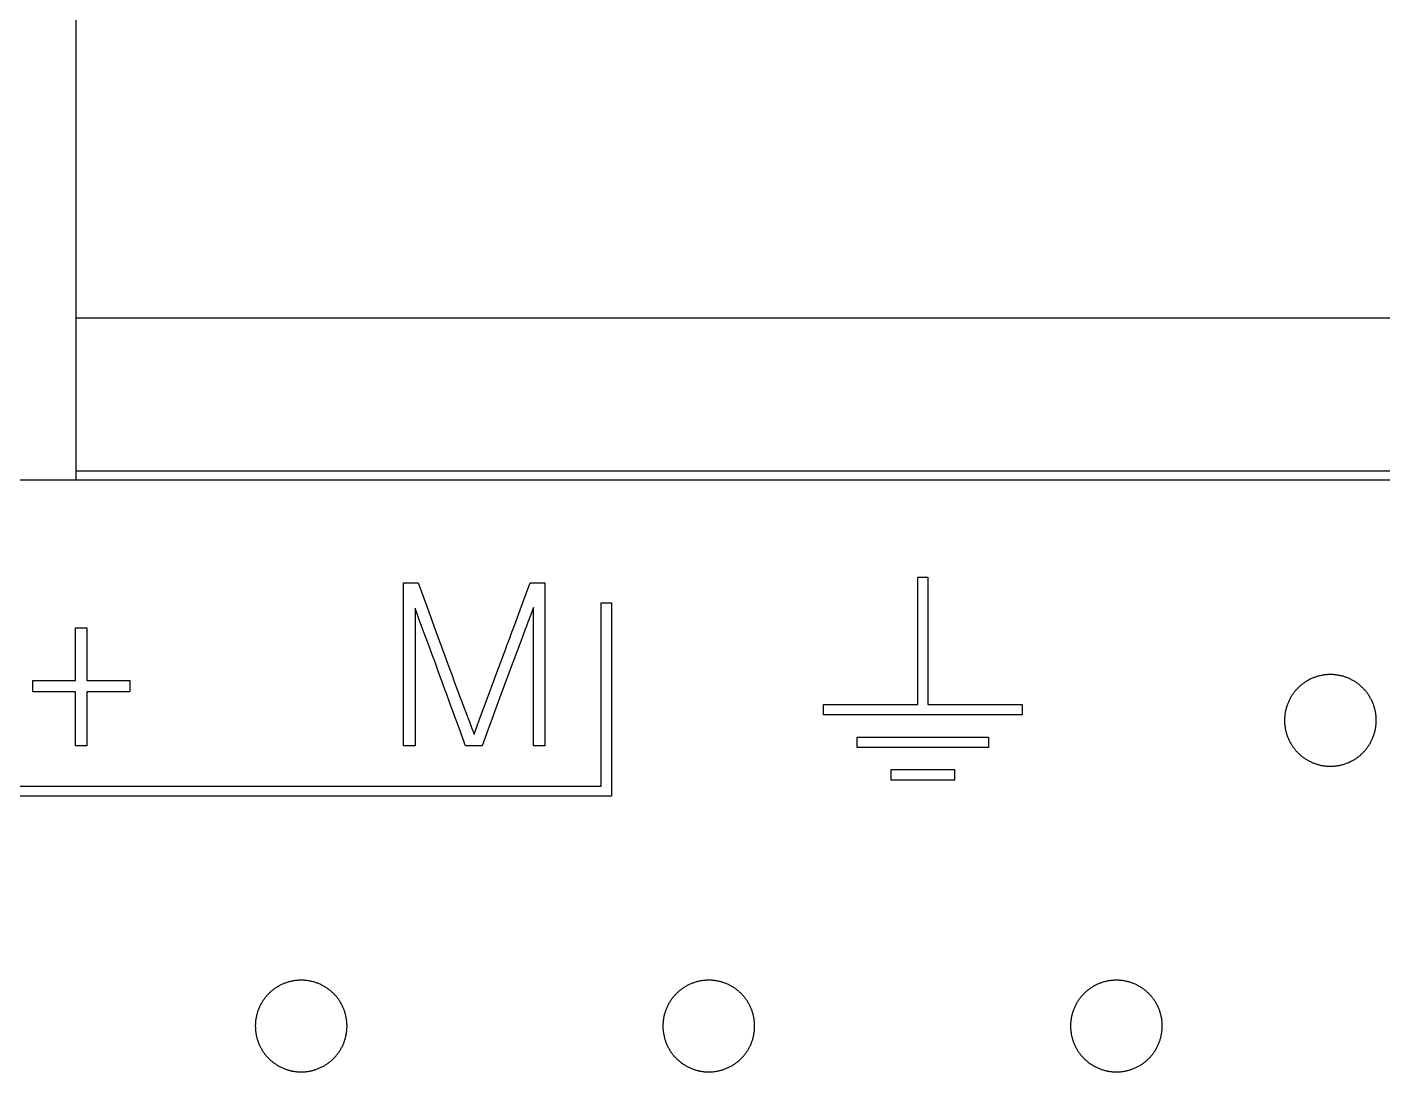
# Model space of a CAD drawing. Header units: inches. Extents: x 9000 to 22395, y 8106 to 17135.
# Drawn here: x 10419.38 to 10448.94, y 8443.16 to 8465.95 of the extents above; entities that cross this region are included whole.
import ezdxf

# ---------------------------------------------------------------- set-up
doc = ezdxf.new("R2010")
doc.units = ezdxf.units.IN
doc.header["$MEASUREMENT"] = 0
doc.layers.add('20000_FRONT_O', color=7, linetype='Continuous')
doc.layers.add('20500_FRONT_O_LABELING', color=7, linetype='Continuous')

msp = doc.modelspace()

# ---------------------------------------------------------------- linework, layer by layer
at = {"layer": '20000_FRONT_O', "linetype": 'Continuous'}
for p, q in [((10420.45, 8487.267), (10420.45, 8456.073)), ((10420.45, 8459.606), (10485.504, 8459.606)), ((10420.45, 8456.273), (10484.321, 8456.273)), ((10418.573, 8456.073), (10483.005, 8456.073)), ((10438.802, 8451.172), (10438.802, 8453.949)), ((10438.802, 8453.949), (10439.024, 8453.949)), ((10439.024, 8453.949), (10439.024, 8451.172)), ((10431.903, 8449.395), (10431.903, 8453.394)), ((10431.903, 8453.394), (10432.125, 8453.394)), ((10432.125, 8453.394), (10432.125, 8449.172)), ((10436.747, 8450.95), (10436.747, 8451.172)), ((10436.747, 8451.172), (10438.802, 8451.172)), ((10439.024, 8451.172), (10441.079, 8451.172)), ((10441.079, 8451.172), (10441.079, 8450.95)), ((10441.079, 8450.95), (10436.747, 8450.95)), ((10437.48, 8450.239), (10437.48, 8450.461)), ((10437.48, 8450.461), (10440.346, 8450.461)), ((10440.346, 8450.239), (10437.48, 8450.239)), ((10440.346, 8450.461), (10440.346, 8450.239)), ((10438.213, 8449.75), (10438.213, 8449.528)), ((10439.613, 8449.75), (10438.213, 8449.75)), ((10439.613, 8449.528), (10439.613, 8449.75)), ((10447.726, 8449.83), (10447.747, 8449.828)), ((10447.744, 8449.829), (10447.765, 8449.828)), ((10447.762, 8449.828), (10447.784, 8449.827)), ((10447.781, 8449.827), (10447.802, 8449.827)), ((10447.799, 8449.827), (10447.82, 8449.827)), ((10447.817, 8449.827), (10447.838, 8449.828)), ((10447.835, 8449.828), (10447.856, 8449.829)), ((10447.853, 8449.828), (10447.874, 8449.83)), ((10447.872, 8449.829), (10447.892, 8449.831)), ((10416.573, 8449.395), (10431.903, 8449.395)), ((10438.213, 8449.528), (10439.613, 8449.528)), ((10432.125, 8449.172), (10416.351, 8449.172)), ((10425.286, 8443.164), (10425.307, 8443.163)), ((10425.304, 8443.163), (10425.325, 8443.162)), ((10425.322, 8443.162), (10425.344, 8443.162)), ((10425.34, 8443.162), (10425.362, 8443.162)), ((10425.359, 8443.162), (10425.38, 8443.162)), ((10425.377, 8443.162), (10425.398, 8443.162)), ((10425.395, 8443.162), (10425.416, 8443.163)), ((10425.413, 8443.163), (10425.434, 8443.164)), ((10425.431, 8443.164), (10425.452, 8443.166)), ((10434.173, 8443.164), (10434.194, 8443.163)), ((10434.191, 8443.163), (10434.212, 8443.162)), ((10434.209, 8443.162), (10434.231, 8443.162)), ((10434.228, 8443.162), (10434.249, 8443.162)), ((10434.246, 8443.162), (10434.267, 8443.162)), ((10434.264, 8443.162), (10434.285, 8443.162)), ((10434.282, 8443.162), (10434.303, 8443.163)), ((10434.3, 8443.163), (10434.321, 8443.164)), ((10434.319, 8443.164), (10434.339, 8443.166)), ((10443.061, 8443.164), (10443.081, 8443.163)), ((10443.079, 8443.163), (10443.1, 8443.162)), ((10443.097, 8443.162), (10443.118, 8443.162)), ((10443.115, 8443.162), (10443.136, 8443.162)), ((10443.133, 8443.162), (10443.154, 8443.162)), ((10443.151, 8443.162), (10443.172, 8443.162)), ((10443.169, 8443.162), (10443.19, 8443.163)), ((10443.188, 8443.163), (10443.208, 8443.164)), ((10443.206, 8443.164), (10443.226, 8443.166))]:
    msp.add_line(p, q, dxfattribs=at)
for points in [[(10447.56, 8451.797), (10447.543, 8451.793), (10447.525, 8451.788), (10447.508, 8451.783), (10447.491, 8451.778), (10447.474, 8451.772), (10447.457, 8451.766), (10447.44, 8451.76), (10447.424, 8451.753), (10447.407, 8451.746), (10447.391, 8451.739), (10447.374, 8451.731), (10447.358, 8451.724), (10447.342, 8451.716), (10447.326, 8451.707), (10447.311, 8451.698), (10447.295, 8451.689), (10447.279, 8451.68), (10447.264, 8451.671), (10447.249, 8451.661), (10447.234, 8451.651), (10447.219, 8451.64), (10447.204, 8451.63), (10447.19, 8451.619), (10447.176, 8451.608), (10447.162, 8451.596), (10447.148, 8451.585), (10447.135, 8451.573), (10447.122, 8451.561), (10447.109, 8451.549), (10447.096, 8451.536), (10447.083, 8451.524), (10447.071, 8451.511), (10447.059, 8451.497), (10447.047, 8451.484), (10447.035, 8451.47), (10447.023, 8451.456), (10447.012, 8451.442), (10447.001, 8451.428), (10446.99, 8451.413), (10446.98, 8451.398), (10446.97, 8451.384), (10446.96, 8451.369), (10446.95, 8451.353), (10446.941, 8451.338), (10446.932, 8451.323), (10446.923, 8451.307), (10446.915, 8451.291), (10446.907, 8451.275), (10446.899, 8451.259), (10446.891, 8451.243), (10446.884, 8451.227), (10446.877, 8451.21), (10446.87, 8451.193), (10446.864, 8451.176), (10446.857, 8451.159), (10446.852, 8451.142), (10446.846, 8451.125), (10446.841, 8451.108), (10446.836, 8451.09), (10446.831, 8451.073), (10446.827, 8451.056), (10446.823, 8451.038), (10446.819, 8451.02), (10446.816, 8451.003), (10446.813, 8450.985), (10446.81, 8450.968), (10446.808, 8450.95), (10446.806, 8450.932), (10446.804, 8450.914), (10446.803, 8450.896), (10446.802, 8450.878), (10446.801, 8450.86), (10446.801, 8450.842), (10446.8, 8450.824), (10446.801, 8450.806), (10446.801, 8450.788), (10446.802, 8450.77), (10446.803, 8450.752), (10446.805, 8450.734), (10446.807, 8450.716), (10446.809, 8450.698), (10446.811, 8450.68), (10446.814, 8450.663), (10446.817, 8450.645), (10446.821, 8450.628), (10446.824, 8450.61), (10446.828, 8450.593), (10446.833, 8450.575), (10446.837, 8450.558), (10446.842, 8450.541), (10446.848, 8450.523), (10446.853, 8450.506), (10446.859, 8450.489), (10446.866, 8450.472), (10446.872, 8450.455), (10446.879, 8450.438), (10446.886, 8450.422), (10446.894, 8450.406), (10446.901, 8450.389), (10446.909, 8450.373), (10446.917, 8450.357), (10446.926, 8450.342), (10446.935, 8450.326), (10446.944, 8450.311), (10446.953, 8450.295), (10446.963, 8450.28), (10446.973, 8450.265), (10446.983, 8450.251), (10446.994, 8450.236), (10447.004, 8450.222), (10447.016, 8450.207), (10447.027, 8450.193), (10447.039, 8450.179), (10447.05, 8450.166), (10447.062, 8450.152), (10447.075, 8450.139), (10447.087, 8450.126), (10447.1, 8450.113), (10447.113, 8450.101), (10447.126, 8450.089), (10447.139, 8450.077), (10447.153, 8450.065), (10447.166, 8450.054), (10447.18, 8450.042), (10447.195, 8450.031), (10447.209, 8450.021), (10447.224, 8450.01), (10447.238, 8450), (10447.253, 8449.99), (10447.269, 8449.98), (10447.284, 8449.971), (10447.3, 8449.961), (10447.315, 8449.952), (10447.331, 8449.944), (10447.347, 8449.936), (10447.363, 8449.928), (10447.38, 8449.92), (10447.396, 8449.912), (10447.412, 8449.905), (10447.429, 8449.899), (10447.446, 8449.892), (10447.462, 8449.886), (10447.479, 8449.88), (10447.496, 8449.874), (10447.513, 8449.869), (10447.531, 8449.864), (10447.548, 8449.859), (10447.566, 8449.855), (10447.583, 8449.851), (10447.601, 8449.847), (10447.619, 8449.844), (10447.637, 8449.84), (10447.655, 8449.838), (10447.672, 8449.835), (10447.69, 8449.833), (10447.708, 8449.831), (10447.729, 8449.829)], [(10447.892, 8449.831), (10447.91, 8449.833), (10447.928, 8449.835), (10447.945, 8449.838), (10447.963, 8449.84), (10447.981, 8449.843), (10447.998, 8449.847), (10448.016, 8449.85), (10448.033, 8449.855), (10448.051, 8449.859), (10448.068, 8449.864), (10448.085, 8449.868), (10448.103, 8449.874), (10448.12, 8449.879), (10448.137, 8449.885), (10448.154, 8449.892), (10448.171, 8449.898), (10448.188, 8449.905), (10448.204, 8449.912), (10448.22, 8449.92), (10448.237, 8449.927), (10448.253, 8449.935), (10448.269, 8449.943), (10448.284, 8449.952), (10448.3, 8449.961), (10448.315, 8449.97), (10448.331, 8449.979), (10448.346, 8449.989), (10448.361, 8449.999), (10448.375, 8450.009), (10448.39, 8450.02), (10448.405, 8450.03), (10448.419, 8450.041), (10448.433, 8450.053), (10448.447, 8450.064), (10448.461, 8450.076), (10448.474, 8450.088), (10448.487, 8450.1), (10448.5, 8450.113), (10448.513, 8450.126), (10448.525, 8450.138), (10448.538, 8450.151), (10448.55, 8450.165), (10448.561, 8450.178), (10448.573, 8450.192), (10448.584, 8450.206), (10448.595, 8450.22), (10448.606, 8450.235), (10448.616, 8450.249), (10448.627, 8450.264), (10448.637, 8450.279), (10448.646, 8450.294), (10448.656, 8450.31), (10448.665, 8450.325), (10448.674, 8450.341), (10448.683, 8450.357), (10448.691, 8450.373), (10448.699, 8450.389), (10448.707, 8450.405), (10448.714, 8450.421), (10448.721, 8450.438), (10448.728, 8450.454), (10448.735, 8450.471), (10448.741, 8450.488), (10448.747, 8450.505), (10448.752, 8450.522), (10448.758, 8450.539), (10448.763, 8450.556), (10448.767, 8450.574), (10448.772, 8450.591), (10448.776, 8450.609), (10448.78, 8450.626), (10448.783, 8450.644), (10448.786, 8450.662), (10448.789, 8450.68), (10448.792, 8450.698), (10448.794, 8450.715), (10448.796, 8450.733), (10448.797, 8450.751), (10448.798, 8450.769), (10448.799, 8450.787), (10448.8, 8450.805), (10448.8, 8450.823), (10448.8, 8450.84), (10448.8, 8450.858), (10448.799, 8450.876), (10448.798, 8450.894), (10448.796, 8450.912), (10448.795, 8450.93), (10448.793, 8450.948), (10448.79, 8450.966), (10448.788, 8450.984), (10448.785, 8451.002), (10448.781, 8451.02), (10448.778, 8451.037), (10448.774, 8451.055), (10448.77, 8451.072), (10448.765, 8451.09), (10448.76, 8451.107), (10448.755, 8451.124), (10448.749, 8451.141), (10448.744, 8451.158), (10448.738, 8451.175), (10448.731, 8451.192), (10448.724, 8451.208), (10448.717, 8451.225), (10448.71, 8451.241), (10448.702, 8451.258), (10448.694, 8451.274), (10448.686, 8451.29), (10448.678, 8451.306), (10448.669, 8451.322), (10448.66, 8451.337), (10448.651, 8451.353), (10448.641, 8451.368), (10448.631, 8451.383), (10448.621, 8451.398), (10448.611, 8451.412), (10448.6, 8451.427), (10448.589, 8451.441), (10448.578, 8451.455), (10448.567, 8451.469), (10448.555, 8451.483), (10448.543, 8451.496), (10448.531, 8451.509), (10448.518, 8451.522), (10448.506, 8451.535), (10448.493, 8451.548), (10448.48, 8451.56), (10448.466, 8451.572), (10448.453, 8451.584), (10448.439, 8451.596), (10448.425, 8451.607), (10448.411, 8451.618), (10448.397, 8451.629), (10448.382, 8451.64), (10448.368, 8451.65), (10448.353, 8451.66), (10448.338, 8451.67), (10448.323, 8451.679), (10448.307, 8451.689), (10448.292, 8451.698), (10448.276, 8451.706), (10448.26, 8451.715), (10448.244, 8451.723), (10448.227, 8451.731), (10448.211, 8451.738), (10448.194, 8451.746), (10448.178, 8451.753), (10448.161, 8451.759), (10448.144, 8451.766), (10448.127, 8451.772), (10448.11, 8451.777), (10448.093, 8451.783), (10448.076, 8451.788), (10448.059, 8451.793), (10448.041, 8451.797), (10448.024, 8451.801), (10448.007, 8451.805), (10447.989, 8451.809), (10447.971, 8451.812), (10447.953, 8451.815), (10447.936, 8451.817), (10447.918, 8451.82), (10447.9, 8451.822), (10447.882, 8451.823), (10447.864, 8451.825), (10447.846, 8451.826), (10447.828, 8451.826), (10447.81, 8451.827), (10447.792, 8451.827), (10447.774, 8451.826), (10447.756, 8451.826), (10447.738, 8451.825), (10447.72, 8451.823), (10447.702, 8451.822), (10447.684, 8451.82), (10447.667, 8451.818), (10447.649, 8451.815), (10447.631, 8451.812), (10447.613, 8451.809), (10447.596, 8451.805), (10447.578, 8451.802), (10447.56, 8451.797)], [(10447.599, 8449.847), (10447.618, 8449.843), (10447.636, 8449.84), (10447.655, 8449.837), (10447.673, 8449.835), (10447.692, 8449.833), (10447.71, 8449.831)], [(10447.89, 8449.831), (10447.908, 8449.833), (10447.927, 8449.835), (10447.945, 8449.837), (10447.963, 8449.84), (10447.982, 8449.843), (10448.001, 8449.846)], [(10425.452, 8443.166), (10425.47, 8443.168), (10425.487, 8443.17), (10425.505, 8443.172), (10425.523, 8443.175), (10425.541, 8443.178), (10425.558, 8443.181), (10425.576, 8443.185), (10425.593, 8443.189), (10425.611, 8443.193), (10425.628, 8443.198), (10425.645, 8443.203), (10425.662, 8443.208), (10425.68, 8443.214), (10425.697, 8443.22), (10425.714, 8443.226), (10425.731, 8443.233), (10425.747, 8443.24), (10425.764, 8443.247), (10425.78, 8443.254), (10425.796, 8443.262), (10425.812, 8443.27), (10425.828, 8443.278), (10425.844, 8443.287), (10425.86, 8443.295), (10425.875, 8443.304), (10425.89, 8443.314), (10425.906, 8443.323), (10425.92, 8443.333), (10425.935, 8443.344), (10425.95, 8443.354), (10425.964, 8443.365), (10425.979, 8443.376), (10425.993, 8443.387), (10426.007, 8443.399), (10426.02, 8443.411), (10426.034, 8443.423), (10426.047, 8443.435), (10426.06, 8443.447), (10426.073, 8443.46), (10426.085, 8443.473), (10426.097, 8443.486), (10426.109, 8443.499), (10426.121, 8443.513), (10426.133, 8443.527), (10426.144, 8443.541), (10426.155, 8443.555), (10426.166, 8443.569), (10426.176, 8443.584), (10426.186, 8443.599), (10426.196, 8443.614), (10426.206, 8443.629), (10426.216, 8443.644), (10426.225, 8443.66), (10426.234, 8443.676), (10426.243, 8443.691), (10426.251, 8443.707), (10426.259, 8443.723), (10426.267, 8443.74), (10426.274, 8443.756), (10426.281, 8443.772), (10426.288, 8443.789), (10426.294, 8443.805), (10426.301, 8443.822), (10426.307, 8443.839), (10426.312, 8443.856), (10426.318, 8443.873), (10426.323, 8443.891), (10426.327, 8443.908), (10426.332, 8443.926), (10426.336, 8443.943), (10426.34, 8443.961), (10426.343, 8443.979), (10426.346, 8443.997), (10426.349, 8444.014), (10426.352, 8444.032), (10426.354, 8444.05), (10426.356, 8444.068), (10426.357, 8444.086), (10426.358, 8444.103), (10426.359, 8444.121), (10426.36, 8444.139), (10426.36, 8444.157), (10426.36, 8444.175), (10426.359, 8444.193), (10426.359, 8444.211), (10426.358, 8444.229), (10426.356, 8444.247), (10426.355, 8444.265), (10426.352, 8444.283), (10426.35, 8444.301), (10426.347, 8444.319), (10426.344, 8444.337), (10426.341, 8444.354), (10426.337, 8444.372), (10426.334, 8444.389), (10426.329, 8444.407), (10426.325, 8444.424), (10426.32, 8444.441), (10426.315, 8444.459), (10426.309, 8444.476), (10426.303, 8444.493), (10426.297, 8444.509), (10426.291, 8444.526), (10426.284, 8444.543), (10426.277, 8444.559), (10426.27, 8444.576), (10426.262, 8444.592), (10426.254, 8444.609), (10426.246, 8444.625), (10426.238, 8444.641), (10426.229, 8444.656), (10426.22, 8444.672), (10426.21, 8444.687), (10426.201, 8444.703), (10426.191, 8444.717), (10426.181, 8444.732), (10426.171, 8444.747), (10426.16, 8444.761), (10426.149, 8444.776), (10426.138, 8444.79), (10426.127, 8444.803), (10426.115, 8444.817), (10426.103, 8444.831), (10426.091, 8444.844), (10426.078, 8444.857), (10426.066, 8444.87), (10426.053, 8444.883), (10426.039, 8444.895), (10426.026, 8444.907), (10426.013, 8444.919), (10425.999, 8444.931), (10425.985, 8444.942), (10425.971, 8444.953), (10425.957, 8444.964), (10425.942, 8444.974), (10425.927, 8444.985), (10425.913, 8444.995), (10425.898, 8445.004), (10425.882, 8445.014), (10425.867, 8445.023), (10425.851, 8445.032), (10425.836, 8445.041), (10425.82, 8445.049), (10425.804, 8445.057), (10425.787, 8445.065), (10425.771, 8445.073), (10425.754, 8445.08), (10425.738, 8445.087), (10425.721, 8445.094), (10425.704, 8445.1), (10425.687, 8445.106), (10425.67, 8445.112), (10425.653, 8445.117), (10425.636, 8445.122), (10425.619, 8445.127), (10425.601, 8445.132), (10425.584, 8445.136), (10425.566, 8445.14), (10425.549, 8445.143), (10425.531, 8445.146), (10425.513, 8445.149), (10425.495, 8445.152), (10425.477, 8445.154), (10425.459, 8445.156), (10425.441, 8445.158), (10425.423, 8445.159), (10425.405, 8445.16), (10425.387, 8445.161), (10425.369, 8445.161), (10425.351, 8445.161), (10425.334, 8445.161), (10425.316, 8445.16), (10425.298, 8445.159), (10425.28, 8445.158), (10425.262, 8445.156), (10425.244, 8445.154), (10425.226, 8445.152), (10425.209, 8445.15), (10425.191, 8445.147), (10425.173, 8445.144), (10425.156, 8445.14), (10425.138, 8445.136), (10425.12, 8445.132)], [(10434.339, 8443.166), (10434.357, 8443.168), (10434.375, 8443.17), (10434.392, 8443.172), (10434.41, 8443.175), (10434.428, 8443.178), (10434.445, 8443.181), (10434.463, 8443.185), (10434.48, 8443.189), (10434.498, 8443.193), (10434.515, 8443.198), (10434.532, 8443.203), (10434.55, 8443.208), (10434.567, 8443.214), (10434.584, 8443.22), (10434.601, 8443.226), (10434.618, 8443.233), (10434.635, 8443.24), (10434.651, 8443.247), (10434.667, 8443.254), (10434.684, 8443.262), (10434.7, 8443.27), (10434.716, 8443.278), (10434.731, 8443.287), (10434.747, 8443.295), (10434.762, 8443.304), (10434.778, 8443.314), (10434.793, 8443.323), (10434.808, 8443.333), (10434.823, 8443.344), (10434.837, 8443.354), (10434.852, 8443.365), (10434.866, 8443.376), (10434.88, 8443.387), (10434.894, 8443.399), (10434.908, 8443.411), (10434.921, 8443.423), (10434.934, 8443.435), (10434.947, 8443.447), (10434.96, 8443.46), (10434.972, 8443.473), (10434.985, 8443.486), (10434.997, 8443.499), (10435.008, 8443.513), (10435.02, 8443.527), (10435.031, 8443.541), (10435.042, 8443.555), (10435.053, 8443.569), (10435.063, 8443.584), (10435.074, 8443.599), (10435.084, 8443.614), (10435.093, 8443.629), (10435.103, 8443.644), (10435.112, 8443.66), (10435.121, 8443.676), (10435.13, 8443.691), (10435.138, 8443.707), (10435.146, 8443.723), (10435.154, 8443.74), (10435.161, 8443.756), (10435.168, 8443.772), (10435.175, 8443.789), (10435.182, 8443.805), (10435.188, 8443.822), (10435.194, 8443.839), (10435.199, 8443.856), (10435.205, 8443.873), (10435.21, 8443.891), (10435.215, 8443.908), (10435.219, 8443.926), (10435.223, 8443.943), (10435.227, 8443.961), (10435.23, 8443.979), (10435.233, 8443.997), (10435.236, 8444.014), (10435.239, 8444.032), (10435.241, 8444.05), (10435.243, 8444.068), (10435.244, 8444.086), (10435.245, 8444.103), (10435.246, 8444.121), (10435.247, 8444.139), (10435.247, 8444.157), (10435.247, 8444.175), (10435.247, 8444.193), (10435.246, 8444.211), (10435.245, 8444.229), (10435.243, 8444.247), (10435.242, 8444.265), (10435.24, 8444.283), (10435.237, 8444.301), (10435.235, 8444.319), (10435.232, 8444.337), (10435.228, 8444.354), (10435.225, 8444.372), (10435.221, 8444.389), (10435.217, 8444.407), (10435.212, 8444.424), (10435.207, 8444.441), (10435.202, 8444.459), (10435.196, 8444.476), (10435.191, 8444.493), (10435.185, 8444.509), (10435.178, 8444.526), (10435.171, 8444.543), (10435.164, 8444.559), (10435.157, 8444.576), (10435.149, 8444.592), (10435.141, 8444.609), (10435.133, 8444.625), (10435.125, 8444.641), (10435.116, 8444.656), (10435.107, 8444.672), (10435.098, 8444.687), (10435.088, 8444.703), (10435.078, 8444.717), (10435.068, 8444.732), (10435.058, 8444.747), (10435.047, 8444.761), (10435.036, 8444.776), (10435.025, 8444.79), (10435.014, 8444.803), (10435.002, 8444.817), (10434.99, 8444.831), (10434.978, 8444.844), (10434.965, 8444.857), (10434.953, 8444.87), (10434.94, 8444.883), (10434.927, 8444.895), (10434.913, 8444.907), (10434.9, 8444.919), (10434.886, 8444.931), (10434.872, 8444.942), (10434.858, 8444.953), (10434.844, 8444.964), (10434.829, 8444.974), (10434.815, 8444.985), (10434.8, 8444.995), (10434.785, 8445.004), (10434.77, 8445.014), (10434.754, 8445.023), (10434.739, 8445.032), (10434.723, 8445.041), (10434.707, 8445.049), (10434.691, 8445.057), (10434.674, 8445.065), (10434.658, 8445.073), (10434.641, 8445.08), (10434.625, 8445.087), (10434.608, 8445.094), (10434.591, 8445.1), (10434.574, 8445.106), (10434.557, 8445.112), (10434.54, 8445.117), (10434.523, 8445.122), (10434.506, 8445.127), (10434.488, 8445.132), (10434.471, 8445.136), (10434.454, 8445.14), (10434.436, 8445.143), (10434.418, 8445.146), (10434.4, 8445.149), (10434.383, 8445.152), (10434.365, 8445.154), (10434.347, 8445.156), (10434.329, 8445.158), (10434.311, 8445.159), (10434.293, 8445.16), (10434.275, 8445.161), (10434.257, 8445.161), (10434.239, 8445.161), (10434.221, 8445.161), (10434.203, 8445.16), (10434.185, 8445.159), (10434.167, 8445.158), (10434.149, 8445.156), (10434.131, 8445.154), (10434.114, 8445.152), (10434.096, 8445.15), (10434.078, 8445.147), (10434.06, 8445.144), (10434.043, 8445.14), (10434.025, 8445.136), (10434.007, 8445.132)], [(10443.226, 8443.166), (10443.244, 8443.168), (10443.262, 8443.17), (10443.28, 8443.172), (10443.297, 8443.175), (10443.315, 8443.178), (10443.332, 8443.181), (10443.35, 8443.185), (10443.367, 8443.189), (10443.385, 8443.193), (10443.402, 8443.198), (10443.42, 8443.203), (10443.437, 8443.208), (10443.454, 8443.214), (10443.471, 8443.22), (10443.488, 8443.226), (10443.505, 8443.233), (10443.522, 8443.24), (10443.538, 8443.247), (10443.555, 8443.254), (10443.571, 8443.262), (10443.587, 8443.27), (10443.603, 8443.278), (10443.619, 8443.287), (10443.634, 8443.295), (10443.65, 8443.304), (10443.665, 8443.314), (10443.68, 8443.323), (10443.695, 8443.333), (10443.71, 8443.344), (10443.724, 8443.354), (10443.739, 8443.365), (10443.753, 8443.376), (10443.767, 8443.387), (10443.781, 8443.399), (10443.795, 8443.411), (10443.808, 8443.423), (10443.821, 8443.435), (10443.834, 8443.447), (10443.847, 8443.46), (10443.86, 8443.473), (10443.872, 8443.486), (10443.884, 8443.499), (10443.895, 8443.513), (10443.907, 8443.527), (10443.918, 8443.541), (10443.929, 8443.555), (10443.94, 8443.569), (10443.951, 8443.584), (10443.961, 8443.599), (10443.971, 8443.614), (10443.981, 8443.629), (10443.99, 8443.644), (10443.999, 8443.66), (10444.008, 8443.676), (10444.017, 8443.691), (10444.025, 8443.707), (10444.033, 8443.723), (10444.041, 8443.74), (10444.048, 8443.756), (10444.055, 8443.772), (10444.062, 8443.789), (10444.069, 8443.805), (10444.075, 8443.822), (10444.081, 8443.839), (10444.087, 8443.856), (10444.092, 8443.873), (10444.097, 8443.891), (10444.102, 8443.908), (10444.106, 8443.926), (10444.11, 8443.943), (10444.114, 8443.961), (10444.117, 8443.979), (10444.121, 8443.997), (10444.123, 8444.014), (10444.126, 8444.032), (10444.128, 8444.05), (10444.13, 8444.068), (10444.131, 8444.086), (10444.133, 8444.103), (10444.134, 8444.121), (10444.134, 8444.139), (10444.134, 8444.157), (10444.134, 8444.175), (10444.134, 8444.193), (10444.133, 8444.211), (10444.132, 8444.229), (10444.131, 8444.247), (10444.129, 8444.265), (10444.127, 8444.283), (10444.125, 8444.301), (10444.122, 8444.319), (10444.119, 8444.337), (10444.116, 8444.354), (10444.112, 8444.372), (10444.108, 8444.389), (10444.104, 8444.407), (10444.099, 8444.424), (10444.094, 8444.441), (10444.089, 8444.459), (10444.084, 8444.476), (10444.078, 8444.493), (10444.072, 8444.509), (10444.065, 8444.526), (10444.059, 8444.543), (10444.052, 8444.559), (10444.044, 8444.576), (10444.037, 8444.592), (10444.029, 8444.609), (10444.02, 8444.625), (10444.012, 8444.641), (10444.003, 8444.656), (10443.994, 8444.672), (10443.985, 8444.687), (10443.975, 8444.703), (10443.965, 8444.717), (10443.955, 8444.732), (10443.945, 8444.747), (10443.934, 8444.761), (10443.923, 8444.776), (10443.912, 8444.79), (10443.901, 8444.803), (10443.889, 8444.817), (10443.877, 8444.831), (10443.865, 8444.844), (10443.853, 8444.857), (10443.84, 8444.87), (10443.827, 8444.883), (10443.814, 8444.895), (10443.801, 8444.907), (10443.787, 8444.919), (10443.773, 8444.931), (10443.759, 8444.942), (10443.745, 8444.953), (10443.731, 8444.964), (10443.716, 8444.974), (10443.702, 8444.985), (10443.687, 8444.995), (10443.672, 8445.004), (10443.657, 8445.014), (10443.641, 8445.023), (10443.626, 8445.032), (10443.61, 8445.041), (10443.594, 8445.049), (10443.578, 8445.057), (10443.562, 8445.065), (10443.545, 8445.073), (10443.529, 8445.08), (10443.512, 8445.087), (10443.495, 8445.094), (10443.478, 8445.1), (10443.462, 8445.106), (10443.445, 8445.112), (10443.427, 8445.117), (10443.41, 8445.122), (10443.393, 8445.127), (10443.376, 8445.132), (10443.358, 8445.136), (10443.341, 8445.14), (10443.323, 8445.143), (10443.305, 8445.146), (10443.288, 8445.149), (10443.27, 8445.152), (10443.252, 8445.154), (10443.234, 8445.156), (10443.216, 8445.158), (10443.198, 8445.159), (10443.18, 8445.16), (10443.162, 8445.161), (10443.144, 8445.161), (10443.126, 8445.161), (10443.108, 8445.161), (10443.09, 8445.16), (10443.072, 8445.159), (10443.054, 8445.158), (10443.037, 8445.156), (10443.019, 8445.154), (10443.001, 8445.152), (10442.983, 8445.15), (10442.965, 8445.147), (10442.948, 8445.144), (10442.93, 8445.14), (10442.912, 8445.136), (10442.895, 8445.132)], [(10425.12, 8445.132), (10425.103, 8445.127), (10425.085, 8445.123), (10425.068, 8445.118), (10425.051, 8445.112), (10425.034, 8445.106), (10425.017, 8445.1), (10425, 8445.094), (10424.983, 8445.088), (10424.967, 8445.081), (10424.951, 8445.073), (10424.934, 8445.066), (10424.918, 8445.058), (10424.902, 8445.05), (10424.886, 8445.042), (10424.87, 8445.033), (10424.855, 8445.024), (10424.839, 8445.015), (10424.824, 8445.005), (10424.809, 8444.995), (10424.794, 8444.985), (10424.779, 8444.975), (10424.764, 8444.964), (10424.75, 8444.953), (10424.736, 8444.942), (10424.722, 8444.931), (10424.708, 8444.92), (10424.695, 8444.908), (10424.682, 8444.896), (10424.669, 8444.883), (10424.656, 8444.871), (10424.643, 8444.858), (10424.631, 8444.845), (10424.619, 8444.832), (10424.607, 8444.818), (10424.595, 8444.805), (10424.583, 8444.791), (10424.572, 8444.777), (10424.561, 8444.762), (10424.55, 8444.748), (10424.54, 8444.733), (10424.53, 8444.718), (10424.52, 8444.703), (10424.51, 8444.688), (10424.501, 8444.673), (10424.492, 8444.657), (10424.483, 8444.642), (10424.475, 8444.626), (10424.466, 8444.61), (10424.459, 8444.594), (10424.451, 8444.578), (10424.444, 8444.561), (10424.437, 8444.545), (10424.43, 8444.528), (10424.423, 8444.511), (10424.417, 8444.494), (10424.411, 8444.477), (10424.406, 8444.46), (10424.401, 8444.442), (10424.396, 8444.425), (10424.391, 8444.408), (10424.387, 8444.39), (10424.383, 8444.373), (10424.379, 8444.355), (10424.376, 8444.337), (10424.373, 8444.32), (10424.37, 8444.302), (10424.368, 8444.284), (10424.366, 8444.267), (10424.364, 8444.249), (10424.363, 8444.231), (10424.362, 8444.213), (10424.361, 8444.195), (10424.36, 8444.177), (10424.36, 8444.159), (10424.361, 8444.141), (10424.361, 8444.122), (10424.362, 8444.104), (10424.363, 8444.086), (10424.365, 8444.068), (10424.366, 8444.051), (10424.369, 8444.033), (10424.371, 8444.015), (10424.374, 8443.997), (10424.377, 8443.98), (10424.38, 8443.962), (10424.384, 8443.945), (10424.388, 8443.927), (10424.392, 8443.91), (10424.397, 8443.892), (10424.402, 8443.875), (10424.407, 8443.858), (10424.413, 8443.841), (10424.419, 8443.824), (10424.425, 8443.807), (10424.432, 8443.79), (10424.439, 8443.773), (10424.446, 8443.757), (10424.453, 8443.74), (10424.461, 8443.724), (10424.469, 8443.708), (10424.477, 8443.692), (10424.486, 8443.676), (10424.495, 8443.661), (10424.504, 8443.645), (10424.513, 8443.63), (10424.523, 8443.615), (10424.533, 8443.6), (10424.543, 8443.585), (10424.554, 8443.571), (10424.564, 8443.556), (10424.575, 8443.542), (10424.587, 8443.528), (10424.598, 8443.514), (10424.61, 8443.5), (10424.622, 8443.487), (10424.635, 8443.474), (10424.647, 8443.461), (10424.66, 8443.448), (10424.673, 8443.435), (10424.686, 8443.423), (10424.699, 8443.411), (10424.713, 8443.4), (10424.726, 8443.388), (10424.74, 8443.377), (10424.754, 8443.366), (10424.769, 8443.355), (10424.783, 8443.345), (10424.798, 8443.334), (10424.813, 8443.324), (10424.828, 8443.315), (10424.844, 8443.305), (10424.86, 8443.296), (10424.875, 8443.287), (10424.891, 8443.278), (10424.907, 8443.27), (10424.923, 8443.262), (10424.939, 8443.254), (10424.956, 8443.247), (10424.972, 8443.24), (10424.989, 8443.233), (10425.005, 8443.227), (10425.022, 8443.22), (10425.039, 8443.215), (10425.056, 8443.209), (10425.073, 8443.204), (10425.091, 8443.199), (10425.108, 8443.194), (10425.126, 8443.189), (10425.143, 8443.185), (10425.161, 8443.182), (10425.179, 8443.178), (10425.196, 8443.175), (10425.214, 8443.172), (10425.232, 8443.17), (10425.25, 8443.168), (10425.268, 8443.166), (10425.289, 8443.164)], [(10434.007, 8445.132), (10433.99, 8445.127), (10433.972, 8445.123), (10433.955, 8445.118), (10433.938, 8445.112), (10433.921, 8445.106), (10433.904, 8445.1), (10433.887, 8445.094), (10433.871, 8445.088), (10433.854, 8445.081), (10433.838, 8445.073), (10433.821, 8445.066), (10433.805, 8445.058), (10433.789, 8445.05), (10433.773, 8445.042), (10433.758, 8445.033), (10433.742, 8445.024), (10433.726, 8445.015), (10433.711, 8445.005), (10433.696, 8444.995), (10433.681, 8444.985), (10433.666, 8444.975), (10433.652, 8444.964), (10433.637, 8444.953), (10433.623, 8444.942), (10433.609, 8444.931), (10433.595, 8444.92), (10433.582, 8444.908), (10433.569, 8444.896), (10433.556, 8444.883), (10433.543, 8444.871), (10433.53, 8444.858), (10433.518, 8444.845), (10433.506, 8444.832), (10433.494, 8444.818), (10433.482, 8444.805), (10433.471, 8444.791), (10433.459, 8444.777), (10433.448, 8444.762), (10433.437, 8444.748), (10433.427, 8444.733), (10433.417, 8444.718), (10433.407, 8444.703), (10433.397, 8444.688), (10433.388, 8444.673), (10433.379, 8444.657), (10433.37, 8444.642), (10433.362, 8444.626), (10433.354, 8444.61), (10433.346, 8444.594), (10433.338, 8444.578), (10433.331, 8444.561), (10433.324, 8444.545), (10433.317, 8444.528), (10433.311, 8444.511), (10433.304, 8444.494), (10433.299, 8444.477), (10433.293, 8444.46), (10433.288, 8444.442), (10433.283, 8444.425), (10433.278, 8444.408), (10433.274, 8444.39), (10433.27, 8444.373), (10433.266, 8444.355), (10433.263, 8444.337), (10433.26, 8444.32), (10433.257, 8444.302), (10433.255, 8444.284), (10433.253, 8444.267), (10433.251, 8444.249), (10433.25, 8444.231), (10433.249, 8444.213), (10433.248, 8444.195), (10433.248, 8444.177), (10433.247, 8444.159), (10433.248, 8444.141), (10433.248, 8444.122), (10433.249, 8444.104), (10433.25, 8444.086), (10433.252, 8444.068), (10433.254, 8444.051), (10433.256, 8444.033), (10433.258, 8444.015), (10433.261, 8443.997), (10433.264, 8443.98), (10433.268, 8443.962), (10433.271, 8443.945), (10433.275, 8443.927), (10433.28, 8443.91), (10433.284, 8443.892), (10433.289, 8443.875), (10433.295, 8443.858), (10433.3, 8443.841), (10433.306, 8443.824), (10433.313, 8443.807), (10433.319, 8443.79), (10433.326, 8443.773), (10433.333, 8443.757), (10433.341, 8443.74), (10433.348, 8443.724), (10433.356, 8443.708), (10433.364, 8443.692), (10433.373, 8443.676), (10433.382, 8443.661), (10433.391, 8443.645), (10433.4, 8443.63), (10433.41, 8443.615), (10433.42, 8443.6), (10433.43, 8443.585), (10433.441, 8443.571), (10433.451, 8443.556), (10433.463, 8443.542), (10433.474, 8443.528), (10433.486, 8443.514), (10433.497, 8443.5), (10433.509, 8443.487), (10433.522, 8443.474), (10433.534, 8443.461), (10433.547, 8443.448), (10433.56, 8443.435), (10433.573, 8443.423), (10433.586, 8443.411), (10433.6, 8443.4), (10433.613, 8443.388), (10433.627, 8443.377), (10433.642, 8443.366), (10433.656, 8443.355), (10433.671, 8443.345), (10433.685, 8443.334), (10433.7, 8443.324), (10433.716, 8443.315), (10433.731, 8443.305), (10433.747, 8443.296), (10433.762, 8443.287), (10433.778, 8443.278), (10433.794, 8443.27), (10433.81, 8443.262), (10433.827, 8443.254), (10433.843, 8443.247), (10433.859, 8443.24), (10433.876, 8443.233), (10433.893, 8443.227), (10433.909, 8443.22), (10433.926, 8443.215), (10433.943, 8443.209), (10433.96, 8443.204), (10433.978, 8443.199), (10433.995, 8443.194), (10434.013, 8443.189), (10434.03, 8443.185), (10434.048, 8443.182), (10434.066, 8443.178), (10434.084, 8443.175), (10434.102, 8443.172), (10434.119, 8443.17), (10434.137, 8443.168), (10434.155, 8443.166), (10434.176, 8443.164)], [(10442.895, 8445.132), (10442.877, 8445.127), (10442.86, 8445.123), (10442.842, 8445.118), (10442.825, 8445.112), (10442.808, 8445.106), (10442.791, 8445.1), (10442.774, 8445.094), (10442.758, 8445.088), (10442.741, 8445.081), (10442.725, 8445.073), (10442.709, 8445.066), (10442.693, 8445.058), (10442.676, 8445.05), (10442.661, 8445.042), (10442.645, 8445.033), (10442.629, 8445.024), (10442.614, 8445.015), (10442.598, 8445.005), (10442.583, 8444.995), (10442.568, 8444.985), (10442.553, 8444.975), (10442.539, 8444.964), (10442.524, 8444.953), (10442.51, 8444.942), (10442.496, 8444.931), (10442.483, 8444.92), (10442.469, 8444.908), (10442.456, 8444.896), (10442.443, 8444.883), (10442.43, 8444.871), (10442.417, 8444.858), (10442.405, 8444.845), (10442.393, 8444.832), (10442.381, 8444.818), (10442.369, 8444.805), (10442.358, 8444.791), (10442.346, 8444.777), (10442.335, 8444.762), (10442.325, 8444.748), (10442.314, 8444.733), (10442.304, 8444.718), (10442.294, 8444.703), (10442.285, 8444.688), (10442.275, 8444.673), (10442.266, 8444.657), (10442.258, 8444.642), (10442.249, 8444.626), (10442.241, 8444.61), (10442.233, 8444.594), (10442.225, 8444.578), (10442.218, 8444.561), (10442.211, 8444.545), (10442.204, 8444.528), (10442.198, 8444.511), (10442.192, 8444.494), (10442.186, 8444.477), (10442.18, 8444.46), (10442.175, 8444.442), (10442.17, 8444.425), (10442.165, 8444.408), (10442.161, 8444.39), (10442.157, 8444.373), (10442.154, 8444.355), (10442.15, 8444.337), (10442.147, 8444.32), (10442.145, 8444.302), (10442.142, 8444.284), (10442.14, 8444.267), (10442.139, 8444.249), (10442.137, 8444.231), (10442.136, 8444.213), (10442.135, 8444.195), (10442.135, 8444.177), (10442.135, 8444.159), (10442.135, 8444.141), (10442.135, 8444.122), (10442.136, 8444.104), (10442.138, 8444.086), (10442.139, 8444.068), (10442.141, 8444.051), (10442.143, 8444.033), (10442.145, 8444.015), (10442.148, 8443.997), (10442.151, 8443.98), (10442.155, 8443.962), (10442.158, 8443.945), (10442.163, 8443.927), (10442.167, 8443.91), (10442.172, 8443.892), (10442.177, 8443.875), (10442.182, 8443.858), (10442.188, 8443.841), (10442.193, 8443.824), (10442.2, 8443.807), (10442.206, 8443.79), (10442.213, 8443.773), (10442.22, 8443.757), (10442.228, 8443.74), (10442.235, 8443.724), (10442.243, 8443.708), (10442.252, 8443.692), (10442.26, 8443.676), (10442.269, 8443.661), (10442.278, 8443.645), (10442.288, 8443.63), (10442.297, 8443.615), (10442.307, 8443.6), (10442.317, 8443.585), (10442.328, 8443.571), (10442.339, 8443.556), (10442.35, 8443.542), (10442.361, 8443.528), (10442.373, 8443.514), (10442.385, 8443.5), (10442.397, 8443.487), (10442.409, 8443.474), (10442.421, 8443.461), (10442.434, 8443.448), (10442.447, 8443.435), (10442.46, 8443.423), (10442.473, 8443.411), (10442.487, 8443.4), (10442.501, 8443.388), (10442.515, 8443.377), (10442.529, 8443.366), (10442.543, 8443.355), (10442.558, 8443.345), (10442.573, 8443.334), (10442.588, 8443.324), (10442.603, 8443.315), (10442.618, 8443.305), (10442.634, 8443.296), (10442.65, 8443.287), (10442.665, 8443.278), (10442.681, 8443.27), (10442.698, 8443.262), (10442.714, 8443.254), (10442.73, 8443.247), (10442.747, 8443.24), (10442.763, 8443.233), (10442.78, 8443.227), (10442.797, 8443.22), (10442.813, 8443.215), (10442.831, 8443.209), (10442.848, 8443.204), (10442.865, 8443.199), (10442.882, 8443.194), (10442.9, 8443.189), (10442.918, 8443.185), (10442.935, 8443.182), (10442.953, 8443.178), (10442.971, 8443.175), (10442.989, 8443.172), (10443.007, 8443.17), (10443.025, 8443.168), (10443.043, 8443.166), (10443.063, 8443.164)], [(10425.159, 8443.181), (10425.177, 8443.178), (10425.196, 8443.175), (10425.215, 8443.172), (10425.233, 8443.169), (10425.252, 8443.167), (10425.27, 8443.166)], [(10425.45, 8443.166), (10425.468, 8443.167), (10425.486, 8443.169), (10425.505, 8443.172), (10425.523, 8443.175), (10425.542, 8443.178), (10425.56, 8443.181)], [(10434.046, 8443.181), (10434.065, 8443.178), (10434.083, 8443.175), (10434.102, 8443.172), (10434.12, 8443.169), (10434.139, 8443.167), (10434.157, 8443.166)], [(10434.337, 8443.166), (10434.355, 8443.167), (10434.374, 8443.169), (10434.392, 8443.172), (10434.411, 8443.175), (10434.429, 8443.178), (10434.448, 8443.181)], [(10442.933, 8443.181), (10442.952, 8443.178), (10442.97, 8443.175), (10442.989, 8443.172), (10443.008, 8443.169), (10443.026, 8443.167), (10443.045, 8443.166)], [(10443.224, 8443.166), (10443.242, 8443.167), (10443.261, 8443.169), (10443.279, 8443.172), (10443.298, 8443.175), (10443.316, 8443.178), (10443.335, 8443.181)]]:
    msp.add_lwpolyline(points, dxfattribs=at)
at = {"layer": '20500_FRONT_O_LABELING', "linetype": 'Continuous'}
for p, q in [((10427.593, 8450.274), (10427.593, 8453.829)), ((10427.593, 8453.829), (10427.909, 8453.829)), ((10430.269, 8453.596), (10430.354, 8453.829)), ((10430.354, 8453.829), (10430.675, 8453.829)), ((10430.675, 8453.829), (10430.675, 8450.274)), ((10430.165, 8453.317), (10430.269, 8453.596)), ((10427.844, 8453.276), (10427.844, 8450.274)), ((10430.01, 8452.898), (10430.165, 8453.317)), ((10430.423, 8450.274), (10430.423, 8453.286)), ((10420.44, 8451.699), (10420.44, 8452.843)), ((10420.44, 8452.843), (10420.686, 8452.843)), ((10420.686, 8452.843), (10420.686, 8451.699)), ((10428.045, 8452.726), (10427.936, 8453.022)), ((10430.271, 8452.882), (10430.238, 8452.793)), ((10428.171, 8452.389), (10428.045, 8452.726)), ((10430.154, 8452.568), (10430.02, 8452.208)), ((10430.238, 8452.793), (10430.154, 8452.568)), ((10428.202, 8452.304), (10428.171, 8452.389)), ((10428.233, 8452.22), (10428.202, 8452.304)), ((10429.75, 8452.201), (10429.819, 8452.387)), ((10428.264, 8452.135), (10428.233, 8452.22)), ((10428.356, 8451.881), (10428.325, 8451.966)), ((10428.495, 8452.236), (10428.568, 8452.033)), ((10428.568, 8452.033), (10428.642, 8451.829)), ((10429.629, 8451.875), (10429.698, 8452.062)), ((10429.698, 8452.062), (10429.75, 8452.201)), ((10429.969, 8452.074), (10429.919, 8451.939)), ((10419.513, 8451.448), (10419.513, 8451.699)), ((10419.513, 8451.699), (10420.44, 8451.699)), ((10420.686, 8451.699), (10421.623, 8451.699)), ((10421.623, 8451.699), (10421.623, 8451.448)), ((10428.449, 8451.628), (10428.356, 8451.881)), ((10428.642, 8451.829), (10428.706, 8451.655)), ((10429.509, 8451.55), (10429.629, 8451.875)), ((10429.919, 8451.939), (10429.687, 8451.309)), ((10420.44, 8451.448), (10419.513, 8451.448)), ((10420.44, 8450.274), (10420.44, 8451.448)), ((10420.686, 8451.448), (10420.686, 8450.274)), ((10421.623, 8451.448), (10420.686, 8451.448)), ((10428.604, 8451.204), (10428.526, 8451.416)), ((10428.706, 8451.655), (10428.792, 8451.422)), ((10428.792, 8451.422), (10428.976, 8450.93)), ((10429.422, 8451.317), (10429.509, 8451.55)), ((10428.696, 8450.951), (10428.604, 8451.204)), ((10429.283, 8450.945), (10429.335, 8451.085)), ((10428.805, 8450.655), (10428.696, 8450.951)), ((10429.02, 8450.814), (10429.074, 8450.669)), ((10429.249, 8450.852), (10429.283, 8450.945)), ((10428.944, 8450.274), (10428.805, 8450.655)), ((10429.074, 8450.669), (10429.096, 8450.611)), ((10429.131, 8450.525), (10429.148, 8450.572)), ((10429.437, 8450.634), (10429.304, 8450.274)), ((10420.686, 8450.274), (10420.44, 8450.274)), ((10427.844, 8450.274), (10427.593, 8450.274)), ((10429.304, 8450.274), (10428.944, 8450.274)), ((10430.675, 8450.274), (10430.423, 8450.274))]:
    msp.add_line(p, q, dxfattribs=at)
for points in [[(10427.909, 8453.829), (10428.104, 8453.298), (10428.299, 8452.767), (10428.495, 8452.236)], [(10427.936, 8453.022), (10427.905, 8453.107), (10427.889, 8453.149), (10427.874, 8453.191), (10427.859, 8453.234), (10427.844, 8453.276)], [(10430.374, 8453.152), (10430.339, 8453.062), (10430.322, 8453.017), (10430.305, 8452.972), (10430.271, 8452.882)], [(10430.423, 8453.286), (10430.407, 8453.241), (10430.39, 8453.196), (10430.374, 8453.152)], [(10429.819, 8452.387), (10429.853, 8452.48), (10429.871, 8452.526), (10429.888, 8452.573), (10429.906, 8452.619), (10429.923, 8452.666), (10429.94, 8452.712), (10430.01, 8452.898)], [(10428.325, 8451.966), (10428.294, 8452.05), (10428.264, 8452.135)], [(10430.02, 8452.208), (10430.003, 8452.164), (10429.969, 8452.074)], [(10428.526, 8451.416), (10428.496, 8451.501), (10428.449, 8451.628)], [(10429.335, 8451.085), (10429.37, 8451.178), (10429.422, 8451.317)], [(10429.687, 8451.309), (10429.57, 8450.994), (10429.554, 8450.949), (10429.537, 8450.904), (10429.437, 8450.634)], [(10428.976, 8450.93), (10428.987, 8450.901), (10428.998, 8450.872), (10429.02, 8450.814)], [(10429.148, 8450.572), (10429.181, 8450.666), (10429.198, 8450.712), (10429.215, 8450.759), (10429.232, 8450.806), (10429.249, 8450.852)], [(10429.096, 8450.611), (10429.107, 8450.582), (10429.119, 8450.554), (10429.125, 8450.539), (10429.131, 8450.525)]]:
    msp.add_lwpolyline(points, dxfattribs=at)

doc.saveas('drawing.dxf')
